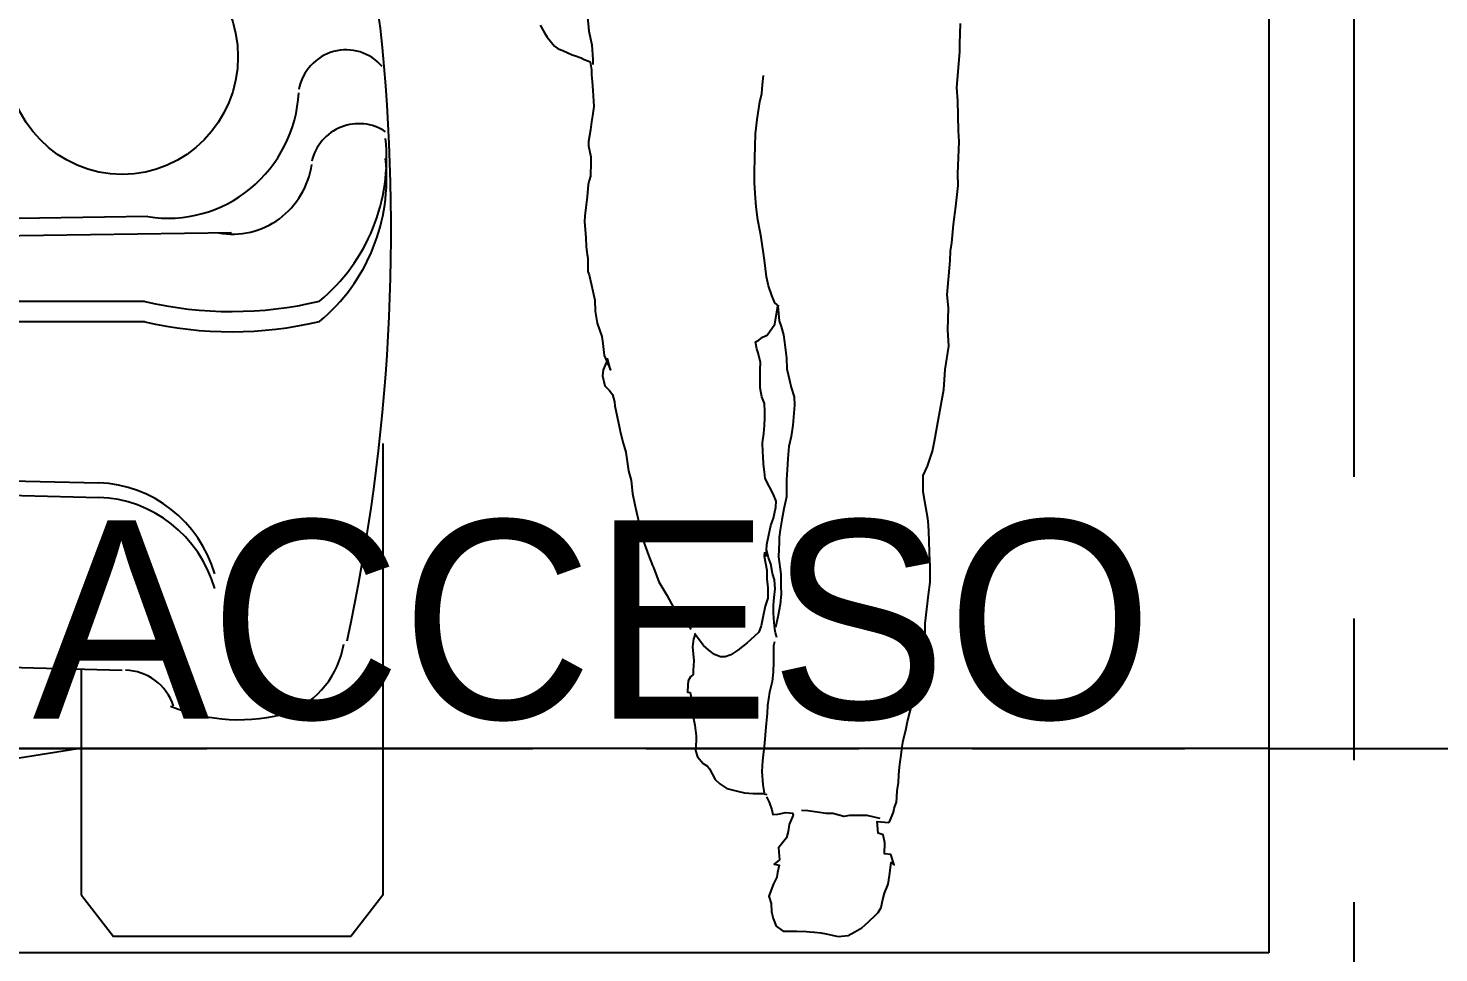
# Model space of a CAD drawing. Header units: metres. Extents: x -58 to 722, y -1100 to 345.
# Drawn here: x 204.377 to 205.621, y -505.956 to -505.14 of the extents above; entities that cross this region are included whole.
import ezdxf

# ---------------------------------------------------------------- set-up
doc = ezdxf.new("R2010")
doc.units = ezdxf.units.M
doc.header["$MEASUREMENT"] = 0
for name, pattern in [('CENTER2', [1.125, 0.75, -0.125, 0.125, -0.125]), ('CENTERX2', [4, 2.5, -0.5, 0.5, -0.5]), ('HIDDEN2', [0.1875, 0.125, -0.0625])]:
    doc.linetypes.add(name, pattern=pattern)
doc.layers.get('0').update_dxf_attribs({"color": 255})
for name, color, linetype in [('A-MOBILIARIO SANITARIO', 124, 'Continuous'), ('AUTOS', 125, 'Continuous'), ('FSR_ARQ_007PROYECCIONES', 200, 'HIDDEN2'), ('FSR_ARQ_009ESCALERA', 40, 'Continuous'), ('FSR_ARQ_010MUROBAJO', 33, 'Continuous'), ('FSR_ARQ_014TEXTOS', 142, 'Continuous'), ('FSR_ARQ_016EJES', 135, 'CENTER2'), ('LOSA', 1, 'Continuous')]:
    doc.layers.add(name, color=color, linetype=linetype)
doc.styles.add('ESPACIOS', font='GOTHIC.TTF')

# ---------------------------------------------------------------- blocks, each defined once
blk = doc.blocks.new('Auto-f33')
for p, q in [((0.6529762722339001, 0.6346781984125585), (-0.001200411833963244, 0.6260463927910109)), ((0.7266062424031361, 0.6202920164917032), (-0.0009463026648290906, 0.6106920226346801)), ((0.6501443031654048, 0.5598696183135985), (-0.001200411833963244, 0.5598696183135985)), ((0.6501443031654048, 0.542010362789938), (-0.001200411833963244, 0.542010362789938)), ((0.8601555308532625, 0.4346076819896894), (0.8601555308532625, 0.03623518729995112)), ((-0.001015428977268584, 0.4142463112205519), (0.6096755795692843, 0.3999278625844624)), ((-0.001015428977268584, 0.4014897320094803), (0.6096755795692843, 0.3871712833733909)), ((-0.001200411833963244, 0.2520039746413261), (0.6303209282229432, 0.2347403633982879)), ((0.5942427920231239, 0.03623518729995112), (0.5942427920231239, 0.2357244110536385)), ((0.5910900676211668, 0.1652990777059244), (0.4702852612970219, 0.1464162341714541)), ((0.5942427920230671, 0.03623518729995112), (0.6225914861558977, 0)), ((0.8601555308532625, 0.03623518729995112), (0.8318068367204887, 0)), ((0.8318068367204887, 0), (0.6225914861558977, 0))]:
    blk.add_line(p, q)
for centre, major_axis, ratio, start_param, end_param in [((0.6688610871967171, 0.7785860863382084), (3.705653932163242e-13, 0.1936997766519843), 0.9834667438754245, -1.455547914908998, 0.5176009453552424), ((-0.3374780427724318, 1.793273920100489), (-8.335843243245143e-12, 1.25555778769816), 0.9834667438752482, 3.778192101010172, 3.972654697942099), ((0.6303209282229432, 0.7756633118164302), (1.512991750406579e-12, 0.1037661570105683), 0.9834667438754008, -1.570796326780557, 4.712388980399029), ((-0.7821403797000812, 0.6226383464304206), (-1.376649683561643e-12, 1.677304723295966), 0.9834667438754884, 4.494853222920653, 4.818844901753629), ((0.8277402336944988, 0.738637397404375), (-1.623379239845173e-13, 0.04315997494900067), 0.983466743874915, -0.8527952323699528, 1.378379588345511), ((0.6706262362532129, 0.7508939260416696), (4.126932030091588e-13, 0.1175932766388902), 0.9834667438754978, 2.988377345945665, 4.65384533377348), ((0.8389557084625494, 0.673176735443036), (-3.604541510106787e-13, 0.04351386341624428), 0.983466743876, -0.5836765687332982, 1.32910986011598), ((0.7040765971971155, 0.6862487653284575), (-1.163965170294943e-12, 0.1620726467665178), 0.9834667438755925, 3.820692042465781, 4.820473121738774), ((0.7040765971971155, 0.6683895098047969), (-1.163965170294943e-12, 0.1620726467665178), 0.9834667438755925, 3.820692042465781, 4.820473121738774), ((0.7274278190790255, 0.6911355660431582), (-1.557729869027222e-12, 0.07191276882674255), 0.9834667438753202, 2.968954871069753, 4.566959755792449), ((0.726606650938777, 0.8980107139599056), (-5.464375063052764e-14, 0.346964143036055), 0.983466743874963, 2.915593588079273, 3.37096448926657), ((0.726606650938777, 0.8801514584362451), (-5.464375063052764e-14, 0.346964143036055), 0.983466743874963, 2.915593588079273, 3.37096448926657), ((0.6059130309078569, 0.2875397002780176), (6.078685388984752e-13, 0.1124532604447629), 0.9834667438754443, -1.280979143299929, -0.03402782644940006), ((0.6059130309078569, 0.2747831210669176), (8.875818254293043e-13, 0.1124532604447626), 0.9834667438753453, -1.280979143297746, -0.03402782644687452), ((0.7485773446441044, 0.2712704754071922), (-2.314418218289824e-14, 0.07959917039160387), 0.9834667438750194, 3.521140342409229, 4.541810891299858), ((0.6319048611738367, 0.1877101598466311), (1.118234648172439e-12, 0.04704732139576088), 0.9834667438751865, -1.237760422065977, -0.0269764780138948), ((0.7334381081922174, 0.3554825048410635), (-6.579128091440765e-13, 0.1643926488186865), 0.9834667438762843, 2.757128897443931, 3.41814118533043)]:
    blk.add_ellipse(centre, major_axis=major_axis, ratio=ratio, start_param=start_param, end_param=end_param)
blk = doc.blocks.new('SYMBOL_Human_2_2D')
at = {"color": 0, "linetype": 'ByBlock'}
for points in [[(-0.00808500361445752, 0.122976953674699), (-0.005248160240963529, 0.1175871165180722), (-0.002695083831325107, 0.1102111309518075), (-0.00184394819277145, 0.1056723192650602), (0.002978768168674151, 0.1059560036024096), (0.01092187453012095, 0.1076580545421686), (0.01744664183132549, 0.1070906858674701), (0.01829766730120497, 0.1051049505903616), (0.01432619674698721, 0.09602735475903601), (0.0131911839759038, 0.08893502598795178), (0.0117730101686746, 0.08269375022891556), (0.003829573301205258, 0.07304878572289142), (0.004680819108433099, 0.06113398846987939), (-0.0004254438795179283, 0.05687886112048202), (0.004397244939758238, 0.05602739497590359), (0.002694973662650924, 0.04893550687951831), (0.002127632530120493, 0.04411303839759051), (-0.001276579518071586, 0.03758807830120481), (-0.005815501373493959, 0.02567328104819278), (-0.003546191927711106, 0.0185813929518075), (-0.002978547831325784, 0.01035438191566285), (-0.001560374024096589, 0.00382983495180711), (0.001560374024096589, -0.00382983495180711), (0.008368798120482523, -0.00865230343373491), (0.01716273715662631, -0.00865230343373491), (0.02170196197590357, -0.00865230343373491), (0.03134706419277045, -0.008935987771084397), (0.03446778469879419, -0.009219672108433441), (0.03900659638554238, -0.009503328903614383), (0.04524778951807207, -0.01035435437349386), (0.05063751650602377, -0.01120537984337333), (0.06226873959036183, -0.01375889692771071), (0.07191403460240942, -0.01290787145783123), (0.07872223836144521, -0.009219672108433441), (0.08553077262650532, -0.005248201554216569), (0.09205573272289058, 0.00042531993975925), (0.09914773098795138, 0.007233936831325449), (0.1014173433975909, 0.009503356445783373), (0.1042538838072282, 0.01460950926506022), (0.1056723605783123, 0.02113446936144592), (0.1076582060240963, 0.02851004179518069), (0.1113461850361439, 0.03730439396385532), (0.1124808948433724, 0.04581508933734946), (0.1141828356144572, 0.05858091206024096), (0.1170197065301206, 0.05631107931325308), (0.1138992889879518, 0.06652382562650616), (0.1076582060240963, 0.06709116675903615), (0.1079419729879518, 0.07787125420481922), (0.1062397292530122, 0.08581460844578337), (0.1014173433975909, 0.08751665938554232), (0.1005660975903613, 0.09886408796385537), (0.1119135537108438, 0.0977294056987954), (0.1124808948433724, 0.09858043116867488), (0.1153177657590359, 0.1048212937951807), (0.1164523653975902, 0.1079417113373495), (0.1173035836626504, 0.1116299106867469), (0.1178708421686743, 0.1136156459638553), (0.1192893189397584, 0.1175871165180722), (0.1198566600722888, 0.1226932693373495), (0.1201404545783138, 0.1289345450963857), (0.1212750542168681, 0.1368778993373494), (0.1215586283855412, 0.1445371285662651), (0.1224097640240966, 0.1519131141325303), (0.1229771051566271, 0.1573029512891566), (0.1241120077590363, 0.1638274982530119), (0.1249628404337351, 0.1720545092891566), (0.1260977430361443, 0.1780121007108433), (0.1286509296144569, 0.1882244338915664), (0.1300694063855428, 0.1967351292650605), (0.1326224827951812, 0.2055290683012048), (0.1357429278795177, 0.2180112066867472), (0.1382960042891561, 0.2293586628072288), (0.1402817395662641, 0.236167279698795), (0.1431186931084341, 0.2443938776024097), (0.1453883055180718, 0.2529045729759039), (0.1476575047951805, 0.2602805585421686), (0.1473740407951798, 0.2733300656024096), (0.1473740407951798, 0.2929040920843373), (0.1490760917349387, 0.3068046246144578), (0.1507783630120478, 0.3209888139397592), (0.1524801936144584, 0.3331872955301203), (0.1524801936144584, 0.3490735357951806), (0.1519129626506022, 0.3615556741807231), (0.1513456215180717, 0.3746051812409636), (0.1507783630120478, 0.389356739240964), (0.1502110218795174, 0.3955976018674698), (0.1470902738313242, 0.4123353082771086), (0.1456717695180725, 0.4219802727831323), (0.1456717695180725, 0.4378669537228916), (0.1499271172048182, 0.4469445495542168), (0.1547498335662656, 0.4616965482289157), (0.1567356514698801, 0.4716251695301203), (0.1607072321927703, 0.4934690287590364), (0.1658133850120471, 0.5221211192891568), (0.167231861783133, 0.5416951457710841), (0.1706360738313251, 0.5643900304698797), (0.1697850483614456, 0.5805599826144576), (0.1703526098313244, 0.6021197443734938), (0.1692177072289152, 0.6148855670963853), (0.1720545506024092, 0.648644223578313), (0.1723383451084342, 0.6577222600843371), (0.1737565189156616, 0.6659488579879518), (0.1751749956867474, 0.6838212466626505), (0.1774446080963852, 0.7014095654096384), (0.1797141103373487, 0.7218346173614456), (0.1794304259999997, 0.7334661709518071), (0.1808488201445773, 0.7649549946867469), (0.1802814790120486, 0.7754509846626505), (0.1794304259999997, 0.8049541006626504), (0.1785792077349395, 0.8180035801807228), (0.1814161612771077, 0.8528969464698795), (0.1814161612771077, 0.8608402731686746), (0.1822671867469872, 0.8806979839879518)], [(-0.2296425812530121, 0.8789959330481929), (-0.2256710280722896, 0.8716199474819277), (-0.222834046987952, 0.8673648201325304), (-0.2157418559277104, 0.8585708810963857), (-0.2120540697108435, 0.8560173915542169), (-0.2075151478554211, 0.8543153130722894), (-0.1984371113493975, 0.8500597725903616), (-0.1953166938072286, 0.8489255034578311), (-0.189642869349397, 0.8469397681807227), (-0.1865224242650605, 0.8455209609036143), (-0.1831182122168684, 0.8441025943012048), (-0.1808489027710838, 0.8432515688313253), (-0.1794304259999997, 0.8353086277228916), (-0.1794304259999997, 0.8304857461084338), (-0.1788630848674693, 0.8239607860120481), (-0.1782955233975905, 0.8151668469759035), (-0.1777281547228924, 0.8097770098192771), (-0.177160813590362, 0.7992805791686746), (-0.178579290361446, 0.7902029557951809), (-0.1794304259999997, 0.7842453643734937), (-0.180565025638554, 0.7765856944698795), (-0.182267076578313, 0.7652386790240964), (-0.182267076578313, 0.760983111), (-0.1802812586746985, 0.7499193392168675), (-0.1802812586746985, 0.7448131863975902), (-0.180565025638554, 0.7311963382048192), (-0.1816997354457826, 0.7269412108554218), (-0.1828346380481936, 0.7229693271686746), (-0.1836854707228923, 0.7107712587108435), (-0.1851039474939764, 0.7002748556024094), (-0.1859550831325301, 0.6923315289036143), (-0.1862389602650598, 0.686374323072289), (-0.1851039474939764, 0.671055423939759), (-0.1848203733253015, 0.6619773874337349), (-0.1836854707228923, 0.6543177175301207), (-0.1831182122168684, 0.6506299313132529), (-0.1831182122168684, 0.6375804517951809), (-0.1816997354457826, 0.6344600067108435), (-0.1780119492289156, 0.6182896689759037), (-0.1763096779518065, 0.609495729939759), (-0.1760262139518076, 0.5987156424939759), (-0.1740403960481931, 0.5870845020361444), (-0.1692176796867475, 0.5740354356506023), (-0.1683665440481921, 0.5672267912168676), (-0.1669481774457839, 0.5553119939638556), (-0.1609907788192775, 0.5414114889759036), (-0.1638277599036151, 0.5521915764216867), (-0.1641115268674707, 0.5504895254819273), (-0.1680830800481932, 0.5414114889759036), (-0.1686504487228913, 0.5354542831445783), (-0.1663808363132535, 0.5258089055060242), (-0.1621256814216867, 0.5215537781566264), (-0.1590050435421695, 0.5172982101325301), (-0.157019225638555, 0.5099226376987949), (-0.1564518569638551, 0.5062348514819279), (-0.1541823547228915, 0.4951711072409639), (-0.152196536819277, 0.4843909922530119), (-0.1510619371807227, 0.4795685237710841), (-0.1485087506024101, 0.4693557774578314), (-0.1456718796867467, 0.4608450820843373), (-0.1445371698795181, 0.4514833612409641), (-0.1431188032771082, 0.4424057654096385), (-0.1405656166987956, 0.4330440445662649), (-0.1391471399277115, 0.4202782218433738), (-0.1371614046506018, 0.4089307657228918), (-0.1337571926024097, 0.3947465763975904), (-0.1320549213253006, 0.3851016118915662), (-0.1289345037831335, 0.3740378401084337), (-0.1235444462891575, 0.3598536232409641), (-0.1195728931084332, 0.3496409044698796), (-0.1187217574698796, 0.3476551691927712), (-0.1133318101445777, 0.3337546366626507), (-0.1056724707469883, 0.3204214728072288), (-0.09886393648192815, 0.3079393068795182), (-0.09063703561445813, 0.2980102449036146), (-0.08184298640963839, 0.2872301574578315)], [(-0.1799976845060236, 0.9484985681566265), (-0.1814162714457837, 0.9408393389277105), (-0.1836854707228923, 0.9311935206144579), (-0.1831182122168684, 0.9195624076987949), (-0.182267076578313, 0.9053786039638554), (-0.1834020067228916, 0.8943148597228918), (-0.1834020067228916, 0.8872225309518071), (-0.1834020067228916, 0.8872225309518071), (-0.1819835024096381, 0.8730383416265062), (-0.1791466590361441, 0.8597055909036142), (-0.1782955233975905, 0.8455209609036143), (-0.1782955233975905, 0.8404148080843374)], [(0.004397244939758238, 0.6035385241084337), (0.0001418972530125018, 0.6069426535301206), (-0.002695083831325107, 0.6143181984216868), (-0.006099295879518962, 0.6236799192650604), (-0.00808500361445752, 0.6324742989759036), (-0.01007084906024147, 0.6489278803734939), (-0.01319126660241032, 0.6713391082771081), (-0.01432586624096466, 0.6767289454337349), (-0.0165954786506024, 0.6883600583493974), (-0.01801398296385592, 0.7011258810722889), (-0.01914858260241026, 0.7141753881325299), (-0.01971592373494069, 0.7249550624457834), (-0.01971592373494069, 0.7343167557469881), (-0.01943245973494001, 0.7493519980843371), (-0.01914858260241026, 0.7601320855301206), (-0.01886511860240958, 0.7726142239156626), (-0.01716284732530227, 0.7865147564457831), (-0.01460977091566207, 0.8038193908554214), (-0.01262392546987989, 0.8120464018915661), (-0.01177278983132624, 0.8205566565903613), (-0.01092198469879513, 0.8296347206385544)], [(-0.00836857778313238, 0.3584352566385542), (-0.00808500361445752, 0.364392434927711), (-0.00751766248192709, 0.3700659564216868), (-0.005815501373493959, 0.3797113340602409), (-0.003829655927711784, 0.3887893981084336), (-0.0009928125542177924, 0.3958812862048193), (0.001276496891566836, 0.4066613736506024), (0.001560374024096589, 0.4126189650722891), (-0.001560374024096589, 0.4197108531686748), (-0.004964365734940301, 0.4268031819397591), (-0.009219713421687814, 0.4350297798433733), (-0.009787054554216468, 0.4412710556024095), (-0.01092198469879513, 0.4489307255060242), (-0.01120544869879581, 0.4563062703975904), (-0.01148932583132556, 0.4605614252891563), (-0.01177278983132624, 0.4699231185903614), (-0.0106381901927719, 0.4790011550963855), (-0.01007084906024147, 0.4869440962048193), (-0.009503507927711041, 0.4943200817710844), (-0.009503507927711041, 0.5005609443975902), (-0.01007084906024147, 0.5085042710963854), (-0.01262392546987989, 0.5150288180602411), (-0.01432586624096466, 0.5238231702289158), (-0.01432586624096466, 0.5311991557951805), (-0.01404240224096398, 0.5416951457710841), (-0.01375863527710841, 0.5485037902048193), (-0.01602813751807197, 0.5581487547108435), (-0.01744661428915606, 0.5618369540602408), (-0.01886511860240958, 0.5689288421566261), (-0.01546079638554154, 0.5703472363012045), (-0.01177278983132624, 0.5734676538433734), (-0.007233978144578046, 0.5754538022530122), (0.0001418972530125018, 0.5859498197710844), (0.002127632530120493, 0.5981482738192769), (0.002978768168674151, 0.6038222084457832), (0.004397244939758238, 0.5893539216506023), (0.006383062843372755, 0.583964084493976), (0.008652262120481424, 0.5757374865903613), (0.00978727489156661, 0.5683615010240965), (0.01148924320481903, 0.5527589175542167), (0.01205658433734946, 0.5422625144457831), (0.01460966074698788, 0.5311991557951805), (0.01631193202409698, 0.5241068545662648), (0.01914888556626515, 0.5150288180602411), (0.01943234956626405, 0.5068022201566265), (0.01773040879518106, 0.4872277530000002), (0.01631193202409698, 0.4758803244216867), (0.01404231961445745, 0.466235332373494), (0.01290771997590312, 0.454320535120482), (0.01234037884337269, 0.4435404476746989), (0.0117730101686746, 0.4336113856987953), (0.01148924320481903, 0.4168741199638555), (0.008936166795180611, 0.4052429795060239), (0.00695032134939666, 0.3944628920602409), (0.005531844578312572, 0.3845342432168677), (0.004397244939758238, 0.377441941987952), (0.004397244939758238, 0.3729031303012047), (0.003829573301205258, 0.3581515723012048), (0.006099185710843003, 0.3411302090963855), (0.006099185710843003, 0.3294995093132529), (0.006383062843372755, 0.3218398394096387), (0.005531844578312572, 0.3113434363012046), (0.002978768168674151, 0.2994286390481931), (0.000993032891566159, 0.2889326215301204)], [(-0.009787054554216468, 0.3626903839879516), (-0.01035442322891633, 0.3587189409759037), (-0.00780123665060195, 0.3451020927831323), (-0.00751766248192709, 0.3365913974096386), (-0.006666637012047616, 0.3277974583734939), (-0.006666637012047616, 0.3175847120602409), (-0.009219713421687814, 0.3099250421566266), (-0.01148932583132556, 0.2985776135783131), (-0.01319126660241032, 0.2906347000120484), (-0.01546079638554154, 0.2843933967108436), (-0.01999980086747044, 0.2801382693614458), (-0.02680822496385638, 0.27389740673494), (-0.03616972546987895, 0.2668051055060243), (-0.04297825973493907, 0.262266293819277), (-0.0483683172289151, 0.2602805585421686), (-0.05290723908433748, 0.2599964610722891), (-0.05886452754216798, 0.262549950614458), (-0.06453802149397525, 0.2668051055060243), (-0.0696445048192782, 0.2713439171927712), (-0.07304882703614446, 0.275599457674699), (-0.07843888453012049, 0.2829750301084337)], [(0.002127632530120493, 0.2790035595542169), (0.00184383802409549, 0.2804219536987953), (0.0007091282168669721, 0.2838260555783132), (0.0001418972530125018, 0.2872301574578315), (-0.0004254438795179283, 0.2937551175542172), (-0.0009928125542177924, 0.302832740927711), (-0.001276579518071586, 0.3107760676265061), (-0.0004254438795179283, 0.3184357375301208), (0.0004254714216873623, 0.326662335433735), (-0.0001418972530125018, 0.3357403719397591), (-0.002127715156627019, 0.3416975502289159), (-0.003829655927711784, 0.3513429554096386), (-0.006099295879518962, 0.3573005468313253), (-0.00808500361445752, 0.3652434603975905)], [(-0.07787121289156573, 0.2821240046385542), (-0.07957345662650539, 0.2778688772891569), (-0.08042459226506082, 0.2699255230481927), (-0.0792896896626516, 0.2563086748554217), (-0.0798572511325304, 0.2472310514819276), (-0.0798572511325304, 0.2429755110000003), (-0.08241032754216882, 0.2404224345903614), (-0.08467974715662585, 0.236734648373494), (-0.08496351412048142, 0.2324795210240966), (-0.0852469781204821, 0.2256708765903614), (-0.08269390171084368, 0.2251035354578315), (-0.08127542493975959, 0.2168764968795183), (-0.08070805626505972, 0.2097846087831325), (-0.08014082530120525, 0.2029759918915663), (-0.0781549798554213, 0.1930473430481927), (-0.07702038021686697, 0.1828345967349396), (-0.07702038021686697, 0.1782957850481928), (-0.07758763872289265, 0.1683667230722892), (-0.07560190344578288, 0.162125447313253), (-0.06992807898795128, 0.1556009003493977), (-0.06595652580722877, 0.1530478239397592), (-0.06397079053012078, 0.1504947475301208), (-0.05829715886746989, 0.1399983168795182), (-0.05375826455421695, 0.1357427763975905), (-0.04694984045783102, 0.1312039647108436), (-0.03645329963855382, 0.1283672039638557), (-0.02964509587951802, 0.1269488373614458), (-0.02113440050602478, 0.1260977843493978), (-0.01347506110843355, 0.1263814686867468), (-0.01148932583132556, 0.1260977843493978), (-0.00780123665060195, 0.1252463457469879)], [(-0.0001418972530125018, 0.2747480190722891), (-0.0009928125542177924, 0.2710602328554217), (-0.001276579518071586, 0.2628336349518074), (-0.001276579518071586, 0.2551739650481928), (-0.001560374024096589, 0.2452453437469881), (-0.00241128932530188, 0.2358836229036145), (-0.004964365734940301, 0.2256708765903614), (-0.006950101012048293, 0.2126213695301205), (-0.007233978144578046, 0.2046780428313253), (-0.00836857778313238, 0.1947493939879517), (-0.008936139253012954, 0.1876570927590364), (-0.01007084906024147, 0.1754586111686749), (-0.01177278983132624, 0.1581539767590361), (-0.01262392546987989, 0.1476575736506025), (-0.01148932583132556, 0.1346080665903615), (-0.01035442322891633, 0.1269488373614458)], [(0.1034030786746989, 0.1017008487108433), (0.09744545971084229, 0.1031192428554217), (0.0906372559518065, 0.1048212937951807), (0.08127564527710796, 0.1048212937951807), (0.0733325113734935, 0.1048212937951807), (0.06794256404819343, 0.1036865839879517), (0.0568786820963858, 0.1065233447349396), (0.05035405250602309, 0.1065233447349396), (0.04184357746987999, 0.1079417113373495), (0.03248196679517967, 0.1093605186144579), (0.02624077366264999, 0.1096437622771085)]]:
    blk.add_lwpolyline(points, dxfattribs=at)

msp = doc.modelspace()

# ---------------------------------------------------------------- linework, layer by layer
at = {"layer": 'FSR_ARQ_007PROYECCIONES', "ltscale": 1.5}
msp.add_line((195.4342563150192, -505.7755420359567), (211.8137797290898, -505.7755420359567), dxfattribs=at)
at = {"layer": 'FSR_ARQ_009ESCALERA', "ltscale": 0.005}
msp.add_line((205.4708728176125, -505.7755420359568), (204.3208728176125, -505.7755420359568), dxfattribs=at)
at = {"layer": 'FSR_ARQ_010MUROBAJO', "ltscale": 0.005}
msp.add_line((205.4708728176125, -503.5755420359568), (205.4708728176125, -505.7755420359568), dxfattribs=at)
at = {"layer": 'FSR_ARQ_016EJES', "linetype": 'CENTERX2', "ltscale": 0.25}
msp.add_line((205.5458728176114, -495.9108011278093), (205.5458728176114, -509.195542035957), dxfattribs=at)
at = {"layer": 'LOSA', "ltscale": 0.005}
for p, q in [((205.4708728176125, -505.7755420359568), (205.4708728176125, -505.9555420359567)), ((205.4708728176125, -505.7755420359568), (205.6208728176124, -505.7755420359568)), ((205.4708728176125, -505.9555420359567), (200.0708728176122, -505.9555420359566))]:
    msp.add_line(p, q, dxfattribs=at)

# ---------------------------------------------------------------- block references
at = {"layer": 'A-MOBILIARIO SANITARIO', "xscale": 0.9, "yscale": 0.9, "zscale": 0.9}
msp.add_blockref('SYMBOL_Human_2_2D', (205.0350752190931, -505.928697432382), dxfattribs=at)
at = {"layer": 'AUTOS', "ltscale": 0.01}
msp.add_blockref('Auto-f33', (203.8293413604039, -505.9410806788205), dxfattribs=at)

# ---------------------------------------------------------------- texts
at = {"layer": 'FSR_ARQ_014TEXTOS', "insert": (205.3688276305958, -505.7516775862479), "char_height": 0.175, "attachment_point": 9, "style": 'ESPACIOS'}
msp.add_mtext_dynamic_manual_height_columns('ACCESO', width=0.846152269103416, gutter_width=0.5249999999999999, heights=[0], dxfattribs=at)

doc.saveas('drawing.dxf')
